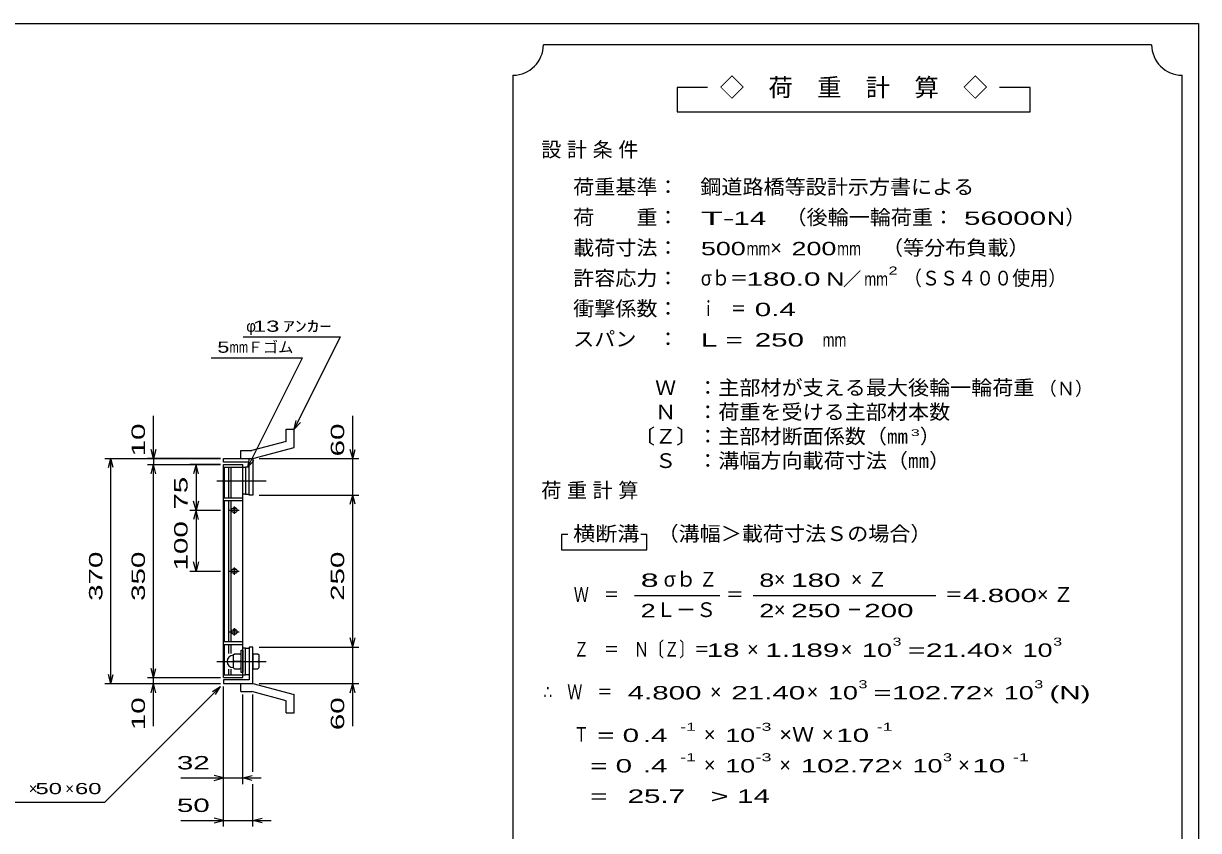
# Model space of a CAD drawing. Units: millimetres, scale not verified. Extents: x -1820 to 1731, y -1282 to 1054.
# Drawn here: x -201 to 1731, y -273 to 1054 of the extents above; entities that cross this region are included whole.
import ezdxf
from ezdxf.enums import TextEntityAlignment as Align

# ---------------------------------------------------------------- set-up
doc = ezdxf.new("R2010")
doc.units = ezdxf.units.MM
doc.header["$LTSCALE"] = 10
doc.linetypes.add('CHAIN', pattern=[18.5, 12, -1.5, 3.5, -1.5])
for name, color, linetype, lineweight in [('0_2', 150, 'Continuous', 25), ('16', 3, 'Continuous', 25), ('19', 6, 'Continuous', 25), ('22', 2, 'Continuous', 25)]:
    doc.layers.add(name, color=color, linetype=linetype, lineweight=lineweight)
doc.styles.add('ベクトル', font='')
doc.styles.get('ベクトル').set_extended_font_data('ベクトル')

msp = doc.modelspace()

# ---------------------------------------------------------------- linework, layer by layer
at = {"layer": '0_2'}
for p, q in [((-1729, 1053.5), (1731, 1053.5)), ((1731, 1053.5), (1731, -1146.5))]:
    msp.add_line(p, q, dxfattribs=at)
at = {"layer": '16'}
for p, q in [((128, 328.5), (160, 328.5)), ((128, 324), (128, 328.5)), ((160, 324), (160, 328.5)), ((128, 324), (160, 324)), ((128, -17), (128, 324)), ((128, 324), (160, 324)), ((130, 274), (130, 324)), ((137, 274), (137, 324)), ((141, 274), (141, 324)), ((160, -17), (160, 324)), ((160, 324), (164.5, 324)), ((164.5, 324), (164.5, 280)), ((170.5, 324), (164.5, 324)), ((170.5, 280), (170.5, 324)), ((128, 269.5), (128, 274)), ((128, 274), (160, 274)), ((164.5, 280), (160, 280)), ((160, 269.5), (160, 274)), ((164.5, 280), (170.5, 280)), ((128, 269.5), (160, 269.5)), ((130, 37.5), (130, 269.5)), ((137, 37.5), (137, 269.5)), ((138, 253.5), (154, 253.5)), ((141, 37.5), (141, 269.5)), ((144, 256.5), (148, 256.5)), ((146, 247.5), (146, 259.5)), ((144, 250.5), (148, 250.5)), ((144, 156.5), (148, 156.5)), ((146, 147.5), (146, 159.5)), ((138, 153.5), (154, 153.5)), ((144, 150.5), (148, 150.5)), ((146, 47.5), (146, 59.5)), ((138, 53.5), (154, 53.5)), ((144, 56.5), (148, 56.5)), ((144, 50.5), (148, 50.5)), ((128, 33), (128, 37.5)), ((128, 37.5), (160, 37.5)), ((128, 33), (160, 33)), ((130, -17), (130, 33)), ((137, 18), (137, 33)), ((141, 18), (141, 33)), ((157, -13.5), (157, 23.5)), ((157, 23.5), (160, 23.5)), ((160, 33), (160, 37.5)), ((164.5, 27), (160, 27)), ((160, 23.5), (160, -13.5)), ((164.5, -17), (164.5, 27)), ((164.5, 27), (170.5, 27)), ((170.5, 27), (170.5, -17)), ((146, 17), (144, 15)), ((144, 15), (144, -5)), ((144, 7), (146, 5)), ((146, 5), (144, 3)), ((155, 17), (146, 17)), ((155, 5), (146, 5)), ((157, 15), (155, 17)), ((155, 5), (157, 7)), ((157, 3), (155, 5)), ((128, -17), (160, -17)), ((128, -21.5), (128, -17)), ((128, -17), (160, -17)), ((137, -17), (137, -7.5)), ((141, -17), (141, -7.5)), ((144, -5), (146, -7)), ((146, -7), (155, -7)), ((155, -7), (157, -5)), ((160, -13.5), (157, -13.5)), ((160, -21.5), (160, -17)), ((160, -17), (164.5, -17)), ((170.5, -17), (164.5, -17)), ((128, -21.5), (160, -21.5))]:
    msp.add_line(p, q, dxfattribs=at)
at = {"layer": '16', "linetype": 'CHAIN'}
for p, q in [((117, 302), (198, 302)), ((117, 5), (198, 5))]:
    msp.add_line(p, q, dxfattribs=at)
at = {"layer": '16'}
for centre, radius, start, end in [((144, 253.5), 3, 90, 270), ((146, 253.5), 4, 46.6, 133.4), ((148, 253.5), 3, 270, 90), ((146, 253.5), 4, 226.6, 313.4), ((144, 153.5), 3, 90, 270), ((146, 153.5), 4, 46.6, 133.4), ((148, 153.5), 3, 270, 90), ((146, 153.5), 4, 226.6, 313.4), ((144, 53.5), 3, 90, 270), ((146, 53.5), 4, 46.6, 133.4), ((146, 53.5), 4, 226.6, 313.4), ((148, 53.5), 3, 270, 90), ((144, 5), 10, 90, 270)]:
    msp.add_arc(centre, radius, start, end, dxfattribs=at)
at = {"layer": '19'}
for p, q in [((231.11, 386.62), (244.11, 386.62)), ((231.11, 366.6), (231.11, 386.62)), ((244.11, 356.62), (244.11, 386.62)), ((156.49, 351.51), (174.78, 351.51)), ((156.49, 338.51), (156.49, 351.51)), ((231.11, 366.6), (174.78, 351.51)), ((176.5, 338.5), (244.11, 356.62)), ((128, 332.5), (128, 338.5)), ((128, 338.5), (176.5, 338.5)), ((170.5, 332.5), (128, 332.5)), ((156.5, 338.5), (176.5, 338.5)), ((170.5, 278.5), (170.5, 332.5)), ((176.5, 338.5), (176.5, 278.5)), ((176.5, 278.5), (170.5, 278.5)), ((176.5, 28.5), (170.5, 28.5)), ((170.5, 28.5), (170.5, -25.5)), ((176.5, -31.5), (176.5, 28.5)), ((184.5, 17), (176.5, 17)), ((176.5, 17), (176.5, -7)), ((176.5, 5), (184.5, 5)), ((186.5, 15), (184.5, 17)), ((186.5, 7), (184.5, 5)), ((184.5, 5), (186.5, 3)), ((186.5, -5), (186.5, 15)), ((176.5, -7), (184.5, -7)), ((184.5, -7), (186.5, -5)), ((128, -25.5), (128, -31.5)), ((170.5, -25.5), (128, -25.5)), ((128, -31.5), (176.5, -31.5)), ((156.49, -44.51), (156.49, -31.51)), ((156.5, -31.5), (176.5, -31.5)), ((176.5, -31.5), (244.11, -49.62)), ((156.49, -44.51), (174.78, -44.51)), ((231.11, -59.6), (174.78, -44.51)), ((244.11, -79.62), (244.11, -49.62)), ((231.11, -79.62), (231.11, -59.6)), ((231.11, -79.62), (244.11, -79.62))]:
    msp.add_line(p, q, dxfattribs=at)
at = {"layer": '22', "color": 4}
for p, q in [((1654, 1018.5), (654, 1018.5)), ((604, 968.5), (604, -581.5)), ((1704, -581.5), (1704, 968.5)), ((924, 948.5), (874, 948.5)), ((874, 948.5), (874, 908.5)), ((1454, 948.5), (1404, 948.5)), ((1454, 908.5), (1454, 948.5)), ((874, 908.5), (1454, 908.5)), ((160.5, 538.5), (320.5, 538.5)), ((244.5, 386.5), (320.5, 538.5)), ((108, 504), (258, 504)), ((168, 324), (258, 504)), ((13, 338.5), (13, 408.5)), ((340.5, 338.5), (340.5, 408.5)), ((244.5, 386.5), (247.5, 401.1)), ((244.5, 386.5), (254.5, 397.5)), ((13, 338.5), (9, 353.5)), ((17, 353.5), (13, 338.5)), ((340.5, 338.5), (336.5, 353.5)), ((340.5, 338.5), (344.5, 353.5)), ((-67, 338.5), (123, 338.5)), ((-61, 323.5), (-57, 338.5)), ((-53, 323.5), (-57, 338.5)), ((-57, -31.5), (-57, 338.5)), ((123, 338.5), (3, 338.5)), ((3, 328.5), (123, 328.5)), ((9, 313.5), (13, 328.5)), ((13, 338.5), (13, 328.5)), ((17, 313.5), (13, 328.5)), ((13, -21.5), (13, 328.5)), ((123, 328.5), (73, 328.5)), ((83, 328.5), (79, 313.5)), ((87, 313.5), (83, 328.5)), ((83, 328.5), (83, 253.5)), ((168, 324), (171, 338.6)), ((168, 324), (178, 335)), ((186.5, 338.5), (350.5, 338.5)), ((340.5, 278.5), (340.5, 338.5)), ((186.5, 278.5), (350.5, 278.5)), ((336.5, 263.5), (340.5, 278.5)), ((344.5, 263.5), (340.5, 278.5)), ((340.5, 28.5), (340.5, 278.5)), ((73, 253.5), (123, 253.5)), ((83, 253.5), (79, 268.5)), ((83, 253.5), (79, 238.5)), ((87, 268.5), (83, 253.5)), ((87, 238.5), (83, 253.5)), ((83, 253.5), (83, 153.5)), ((694, 213.5), (684, 213.5)), ((684, 213.5), (684, 188.5)), ((824, 213.5), (814, 213.5)), ((824, 188.5), (824, 213.5)), ((684, 188.5), (824, 188.5)), ((83, 153.5), (79, 168.5)), ((87, 168.5), (83, 153.5)), ((73, 153.5), (123, 153.5)), ((804, 113.5), (944, 113.5)), ((999, 113.5), (1299, 113.5)), ((340.5, 28.5), (336.5, 43.5)), ((340.5, 28.5), (344.5, 43.5)), ((186.5, 28.5), (350.5, 28.5)), ((340.5, -31.5), (340.5, 28.5)), ((-57, -31.5), (-61, -16.5)), ((-57, -31.5), (-53, -16.5)), ((13, -21.5), (9, -6.5)), ((13, -21.5), (17, -6.5)), ((-67, -31.5), (123, -31.5)), ((-67, -226.5), (123, -36.5)), ((3, -21.5), (123, -21.5)), ((3, -31.5), (123, -31.5)), ((9, -46.5), (13, -31.5)), ((13, -31.5), (13, -21.5)), ((17, -46.5), (13, -31.5)), ((13, -101.5), (13, -31.5)), ((110, -44.5), (123, -36.5)), ((115, -49.5), (123, -36.5)), ((128, -196.5), (128, -36.5)), ((128, -266.5), (128, -36.5)), ((186.5, -31.5), (350.5, -31.5)), ((336.5, -46.5), (340.5, -31.5)), ((344.5, -46.5), (340.5, -31.5)), ((340.5, -101.5), (340.5, -31.5)), ((160, -196.5), (160, -49.5)), ((176.5, -176.5), (176.5, -49.5)), ((58, -186.5), (128, -186.5)), ((128, -186.5), (113, -182.5)), ((113, -190.5), (128, -186.5)), ((128, -186.5), (160, -186.5)), ((160, -186.5), (175, -182.5)), ((175, -190.5), (160, -186.5)), ((160, -186.5), (190, -186.5)), ((176.5, -266.5), (176.5, -196.5)), ((-267, -226.5), (-67, -226.5)), ((58, -256.5), (128, -256.5)), ((128, -256.5), (113, -252.5)), ((113, -260.5), (128, -256.5)), ((128, -256.5), (176.5, -256.5)), ((176.5, -256.5), (191.5, -252.5)), ((191.5, -260.5), (176.5, -256.5)), ((176.5, -256.5), (206.5, -256.5))]:
    msp.add_line(p, q, dxfattribs=at)
for centre, start, end in [((604, 1018.5), 270, 0), ((1704, 1018.5), 180, 270)]:
    msp.add_arc(centre, 50, start, end, dxfattribs=at)

# ---------------------------------------------------------------- texts
at = {"layer": '22', "style": 'ベクトル'}
for s, height, p in [('◇\u3000荷\u3000重\u3000計\u3000算\u3000◇', 29.33, (944, 948.5)), ('）', 24.19, (1512, 735)), ('×', 24.19, (1027, 685)), ('／', 21.99, (1146.5, 633.5)), ('φ', 18.33, (165.5, 556)), ('Ｆゴム', 18.33, (168, 521.5)), ('（Ｎ）', 21.99, (1468, 453.5)), ('）', 24.19, (1273, 375)), ('σｂ', 24.19, (852, 140)), ('×', 24.19, (1033, 140)), ('Ｌ－Ｓ', 24.19, (839, 90)), ('×', 24.19, (1033, 90)), ('×', 24.19, (989, 25)), ('×', 24.19, (1143, 25)), ('×', 24.19, (1407, 25)), ('×', 24.19, (928, -45)), ('×', 24.19, (1087, -45)), ('×', 24.19, (1376, -45)), ('×', 24.19, (918, -115)), ('×', 24.19, (1112, -115)), ('×', 24.19, (918, -165)), ('×', 24.19, (1042, -165)), ('×', 24.19, (1226, -165)), ('×', 24.19, (1336, -165)), ('×', 18.33, (-192, -204)), ('×', 18.33, (-132, -204))]:
    msp.add_text(s, height=height, dxfattribs=at).set_placement(p, align=Align.MIDDLE_LEFT)
for s, height, width, p in [('荷重基準：\u3000', 24.19, 1.05, (703, 785)), ('鋼道路橋等設計示方書による', 24.19, 1.05, (912, 785)), ('荷\u3000\u3000重：\u3000', 24.19, 1.05, (703, 735)), ('T-', 21.99, 2, (913, 733.5)), (' 14 ', 21.99, 1.65, (953, 733.5)), ('（後輪一輪荷重：', 24.19, 1.05, (1052, 735)), (' 56000', 21.99, 1.65, (1332, 733.5)), ('N', 21.99, 1.4, (1482, 733.5)), ('載荷寸法：\u3000', 24.19, 1.05, (703, 685)), ('\u3000（等分布負載）', 24.19, 1.05, (1176, 685)), ('500', 21.99, 1.5, (913, 683.5)), ('mm', 21.99, 0.8, (988, 683.5)), ('200', 21.99, 1.5, (1062, 683.5)), ('mm', 21.99, 0.8, (1137, 683.5)), ('許容応力：\u3000', 24.19, 1.05, (703, 635)), ('σｂ＝', 24.19, 0.9, (913, 635)), ('180.0', 21.99, 1.65, (988, 633.5)), ('N', 21.99, 1.4, (1119, 633.5)), ('mm', 21.99, 0.8, (1181.5, 633.5)), ('2', 13.2, 1.5, (1221.5, 647.5)), ('（ＳＳ４００使用）', 24.19, 0.9, (1246.5, 635)), ('衝撃係数：\u3000', 24.19, 1.05, (703, 585)), ('ｉ\u3000＝', 24.19, 0.75, (913, 585)), (' 0.4', 21.99, 1.65, (988, 583.5)), (' 13 ', 18.33, 1.6, (165.5, 556)), ('ｱﾝｶｰ', 18.33, 1.6, (225.5, 556)), ('スパン\u3000：\u3000', 24.19, 1.05, (703, 535)), ('L =', 21.99, 1.65, (913, 533.5)), (' 250 ', 21.99, 1.65, (988, 533.5)), ('5', 18.33, 1.45, (118, 521.5)), ('mm', 18.33, 0.75, (138, 521.5)), ('mm', 21.99, 0.8, (1113, 533.5)), ('\u3000Ｗ\u3000：主部材が支える最大後輪一輪荷重', 24.19, 1.05, (803, 455)), ('\u3000Ｎ\u3000：荷重を受ける主部材本数', 24.19, 1.05, (803, 415)), ('〔Ｚ〕：主部材断面係数（㎜', 24.19, 1.05, (803, 375)), ('3', 11, 1.8, (1258, 381)), ('\u3000Ｓ\u3000：溝幅方向載荷寸法（㎜）', 24.19, 1.05, (803, 335)), ('横断溝', 24.19, 1.1, (703, 215)), ('\u3000（溝幅＞載荷寸法Ｓの場合）', 24.19, 1.05, (807, 215)), ('8', 21.99, 1.8, (814, 138.5)), ('Ｚ', 24.19, 0.9, (910, 140)), ('8', 21.99, 1.5, (1009, 138.5)), (' 180 ', 21.99, 1.65, (1048, 138.5)), ('Ｗ\u3000＝', 24.19, 0.75, (704, 115)), ('＝', 24.19, 0.9, (954, 115)), ('＝', 24.19, 0.9, (1314, 115)), ('4.800', 21.99, 1.65, (1344, 113.5)), ('2', 21.99, 1.5, (814, 88.5)), ('2', 21.99, 1.5, (1009, 88.5)), (' 250 ', 21.99, 1.65, (1048, 88.5)), (' 200 ', 21.99, 1.65, (1168, 88.5)), ('－', 24.19, 0.75, (1153, 90)), ('Ｚ\u3000＝\u3000Ｎ〔Ｚ〕＝', 24.19, 0.75, (704, 25)), ('3', 13.2, 1.5, (1228, 37.5)), ('3', 13.2, 1.5, (1492, 37.5)), (' 18 ', 21.99, 1.65, (909, 23.5)), ('1.189', 21.99, 1.65, (1019, 23.5)), ('10', 21.99, 1.5, (1178, 23.5)), ('=', 21.99, 1.7, (1253, 23.5)), ('21.40', 21.99, 1.65, (1283, 23.5)), ('10', 21.99, 1.5, (1442, 23.5)), ('∴\u3000Ｗ\u3000＝', 24.19, 0.75, (654, -45)), (' 4.800', 21.99, 1.65, (779, -46.5)), ('21.40', 21.99, 1.65, (963, -46.5)), ('10', 21.99, 1.5, (1122, -46.5)), ('3', 13.2, 1.5, (1172, -32.5)), ('102.72', 21.99, 1.65, (1227, -46.5)), ('10', 21.99, 1.5, (1411, -46.5)), ('3', 13.2, 1.5, (1461, -32.5)), ('(N)', 21.99, 1.65, (1486, -46.5)), ('=', 21.99, 1.7, (1197, -46.5)), ('-1', 13.2, 1.65, (879, -102.5)), ('-3', 13.2, 1.65, (1003, -102.5)), ('-1', 13.2, 1.65, (1202, -102.5)), ('Ｔ', 24.19, 0.75, (704, -115)), (' = 0', 21.99, 1.65, (729, -116.5)), (' .4 ', 21.99, 1.65, (804, -116.5)), ('10', 21.99, 1.5, (953, -116.5)), ('×Ｗ', 24.19, 1.1, (1042, -115)), (' 10 ', 21.99, 1.65, (1122, -116.5)), (' 32 ', 21.99, 1.65, (38, -161.5)), ('-1', 13.2, 1.65, (879, -152.5)), ('-3', 13.2, 1.65, (1003, -152.5)), ('3', 13.2, 1.5, (1311, -152.5)), ('-1', 13.2, 1.65, (1426, -152.5)), ('  = 0', 21.99, 1.65, (704, -166.5)), (' .4 ', 21.99, 1.65, (804, -166.5)), ('10', 21.99, 1.5, (953, -166.5)), ('102.72', 21.99, 1.65, (1077, -166.5)), ('10', 21.99, 1.5, (1261, -166.5)), (' 10 ', 21.99, 1.65, (1346, -166.5)), (' 50 ', 18.33, 1.6, (-192, -204)), (' 60 ', 18.33, 1.6, (-127, -204)), ('  =', 21.99, 1.65, (704, -216.5)), (' 25.7', 21.99, 1.65, (779, -216.5)), ('>', 21.99, 1.7, (929, -216.5)), (' 14 ', 21.99, 1.65, (959, -216.5)), (' 50 ', 21.99, 1.65, (38, -231.5))]:
    msp.add_text(s, height=height, dxfattribs=dict(at, width=width)).set_placement(p, align=Align.MIDDLE_LEFT)
at = {"layer": '22', "style": 'ベクトル', "width": 1.65}
for s, p in [(' 10 ', (-12, 328.5)), (' 60 ', (315.5, 328.5)), (' 75 ', (58, 241)), (' 100 ', (58, 141)), (' 370 ', (-82, 91)), (' 350 ', (-12, 91)), (' 250 ', (315.5, 91)), (' 10 ', (-12, -121.5)), (' 60 ', (315.5, -121.5))]:
    msp.add_text(s, height=21.99, rotation=90, dxfattribs=at).set_placement(p, align=Align.MIDDLE_LEFT)
at = {"layer": '22', "char_height": 24.19, "attachment_point": 4, "style": 'ベクトル'}
for s, insert in [('\\T1.28;設計条件', (650.5, 845)), ('\\T1.28;荷重計算', (650.5, 285)), ('\\T1.42;×Ｚ', (1159.5, 140)), ('\\T1.42;×Ｚ', (1465.5, 115))]:
    msp.add_mtext(s, dxfattribs=dict(at, insert=insert))

doc.saveas('drawing.dxf')
